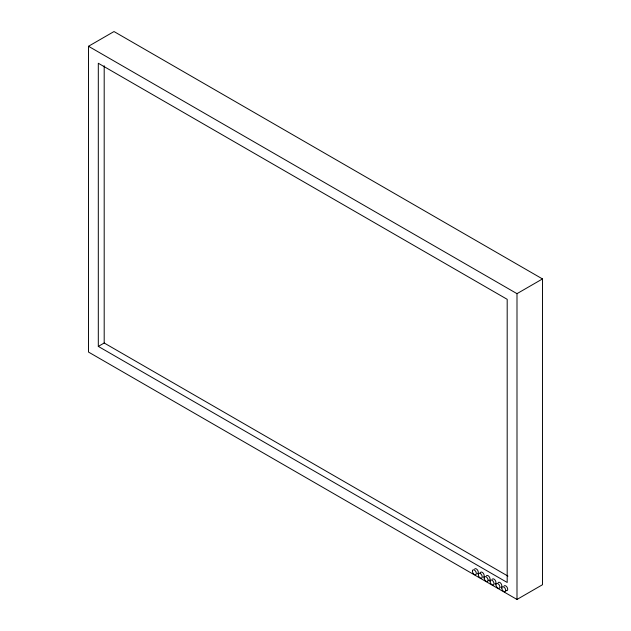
<?xml version="1.0" encoding="UTF-8"?>
<svg xmlns="http://www.w3.org/2000/svg" width="631" height="631" viewBox="0 0 631 631"><rect width="100%" height="100%" fill="white"/><g stroke="black" fill="none" stroke-linecap="round" stroke-linejoin="round"><path stroke-width="0.95" d="M88.506 46.276L114.006 31.55L542.494 278.934L542.494 584.724L516.994 599.45L88.506 352.066L88.506 46.276L516.994 293.66L542.494 278.934M98.31 346.403L507.19 582.46L507.19 299.323L98.31 63.258L98.31 346.403L104.194 343.004L507.947 576.111M516.994 293.66L516.994 599.45M104.194 65.766L104.194 343.004M504.051 586.041A2.776 1.601 60 0 1 507.45 588.005A2.776 1.601 60 0 1 505.754 590.427M498.167 582.65A2.776 1.601 60 0 1 501.259 583.959A2.776 1.601 60 0 1 500.848 587.287M492.283 579.25A2.776 1.601 60 0 1 495.367 580.559A2.776 1.601 60 0 1 494.964 583.888M486.398 575.851A2.776 1.601 60 0 1 489.798 577.815A2.776 1.601 60 0 1 488.094 580.228M480.254 573.437A2.776 1.601 60 0 1 483.196 573.169A2.776 1.601 60 0 1 483.196 577.097M474.63 569.059A2.776 1.601 60 0 1 477.714 570.369A2.776 1.601 60 0 1 477.312 573.697M501.826 588.155A2.776 1.601 60 0 0 504.768 591.815A2.776 1.601 60 0 0 504.768 587.895A2.776 1.601 60 0 0 501.826 588.155M495.942 584.763A2.776 1.601 60 0 0 498.884 588.423A2.776 1.601 60 0 0 498.884 584.495A2.776 1.601 60 0 0 495.942 584.763M490.058 581.364A2.776 1.601 60 0 0 493 585.024A2.776 1.601 60 0 0 493 581.096A2.776 1.601 60 0 0 490.058 581.364M484.174 577.964A2.776 1.601 60 0 0 487.116 581.624A2.776 1.601 60 0 0 487.116 577.704A2.776 1.601 60 0 0 484.174 577.964M478.29 574.565A2.776 1.601 60 0 0 481.232 578.225A2.776 1.601 60 0 0 481.232 574.305A2.776 1.601 60 0 0 478.29 574.565M472.406 571.173A2.776 1.601 60 0 0 475.348 574.833A2.776 1.601 60 0 0 475.348 570.905A2.776 1.601 60 0 0 472.406 571.173"/></g></svg>
